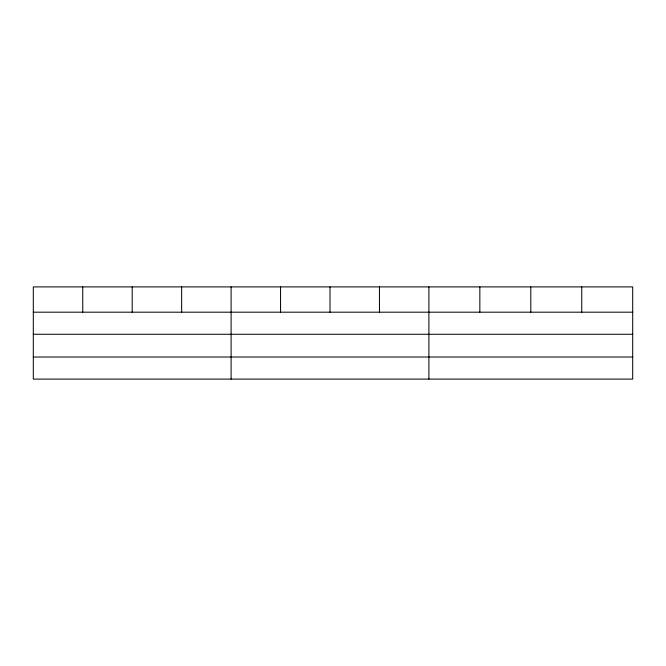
<?xml version="1.0" encoding="UTF-8"?>
<svg xmlns="http://www.w3.org/2000/svg" width="666" height="666" viewBox="0 0 666 666"><rect width="100%" height="100%" fill="white"/><g stroke="black" fill="none" stroke-linecap="round" stroke-linejoin="round"><path stroke-width="1" d="M632.7 334.265L632.7 286.904L33.3 286.904L33.3 379.096L632.7 379.096L632.7 334.265L33.3 334.265M33.3 312.188L632.7 312.188M33.3 357.018L632.7 357.018M581.751 286.904L581.751 312.188M530.802 286.904L530.802 312.188M479.853 286.904L479.853 312.188M428.904 286.904L428.904 379.096M379.454 286.904L379.454 312.188M330.003 286.904L330.003 312.188M280.553 286.904L280.553 312.188M231.102 286.904L231.102 379.096M181.651 286.904L181.651 312.188M132.201 286.904L132.201 312.188M82.751 286.904L82.751 312.188"/></g></svg>
